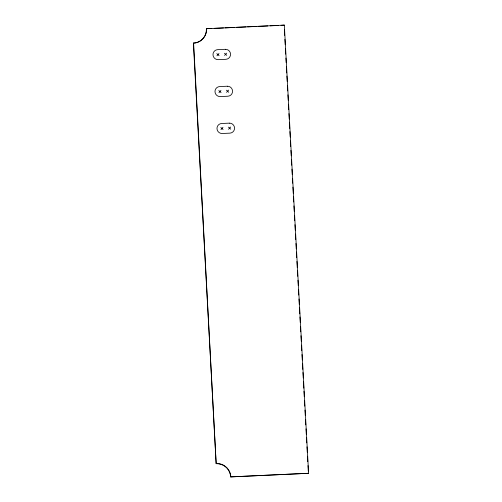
<?xml version="1.0" encoding="UTF-8"?>
<svg xmlns="http://www.w3.org/2000/svg" width="502" height="502" viewBox="0 0 502 502"><rect width="100%" height="100%" fill="white"/><g stroke="black" fill="none" stroke-linecap="round" stroke-linejoin="round"><path stroke-width="0.75" d="M216.933 55.785L218.979 53.513M224.57 55.44L226.615 53.168M218.935 92.707L220.98 90.435M226.571 92.362L228.617 90.09M220.936 129.629L222.976 127.357M228.573 129.29L230.613 127.012M206.385 28.714L284.339 25.1L308.611 473.286L230.656 476.9A13.893 13.73 62.2 0 0 216.161 463.672L193.389 43.178A13.893 13.73 62.2 0 0 206.385 28.714L211.825 28.47M193.389 43.178L193.596 43.072A13.893 13.73 62.2 0 0 206.592 28.601M284.339 25.1L281.02 25.351M216.161 463.672L193.596 43.072M230.656 476.9L308.611 473.286M214.159 28.363L223.49 27.943M225.04 27.874L234.371 27.453M236.706 27.346L246.036 26.926M247.593 26.857L256.917 26.437M258.474 26.368L267.804 25.947M270.139 25.84L278.685 25.458M224.457 53.268L226.735 55.345M216.82 53.607L219.098 55.691M226.452 90.191L228.73 92.268M218.816 90.536L221.093 92.613M228.454 127.113L230.732 129.19M220.817 127.458L223.095 129.535M284.383 29.9L284.684 35.378M284.891 39.288L285.192 44.766M285.4 48.675L285.701 54.153M285.908 58.063L286.165 62.756M286.378 66.666L286.717 72.922M286.887 76.053L287.182 81.525M287.395 85.44L287.69 90.912M287.903 94.822L288.198 100.3M288.412 104.209L288.706 109.687M288.92 113.596L289.215 119.068M289.384 122.199L289.723 128.456M289.892 131.587L290.187 137.059M290.401 140.974L290.696 146.446M290.909 150.355L291.204 155.833M291.417 159.743L291.712 165.221M291.926 169.13L292.22 174.608M292.434 178.517L292.685 183.211M292.898 187.12L293.237 193.377M293.406 196.508L293.701 201.98M293.915 205.895L294.21 211.367M294.423 215.276L294.718 220.754M294.931 224.664L295.226 230.142M295.44 234.051L295.734 239.523M295.948 243.439L296.243 248.91M296.412 252.042L296.713 257.513M296.92 261.429L297.259 267.685M297.429 270.81L297.73 276.288M297.937 280.198L298.238 285.676M298.452 289.585L298.746 295.063M298.96 298.972L299.255 304.444M299.424 307.575L299.763 313.832M299.932 316.963L300.227 322.435M300.441 326.35L300.736 331.822M300.949 335.731L301.244 341.209M301.457 345.119L301.752 350.597M301.966 354.506L302.26 359.978M302.474 363.894L302.769 369.365M302.938 372.497L303.233 377.968M303.446 381.884L303.785 388.14M303.955 391.265L304.25 396.743M304.463 400.652L304.758 406.131M304.971 410.04L305.266 415.518M305.48 419.427L305.774 424.899M305.988 428.815L306.283 434.286M306.452 437.418L306.753 442.889M306.96 446.805L307.262 452.277M307.469 456.186L307.77 461.664M307.977 465.574L308.278 471.052M216.368 463.566A13.893 13.73 62.2 0 1 230.864 476.787M225.323 49.303L217.686 49.648A5.02 4.957 62.2 0 0 212.992 54.875A5.02 4.957 62.2 0 0 218.226 59.65L225.862 59.305A5.02 4.957 62.2 0 0 230.556 54.078A5.02 4.957 62.2 0 0 225.323 49.303M227.324 86.225L219.688 86.57A5.02 4.957 62.2 0 0 214.994 91.797A5.02 4.957 62.2 0 0 220.227 96.572L227.864 96.227A5.02 4.957 62.2 0 0 232.558 91.006A5.02 4.957 62.2 0 0 227.324 86.225M229.32 123.153L221.683 123.492A5.02 4.957 62.2 0 0 216.989 128.719A5.02 4.957 62.2 0 0 222.229 133.494L229.866 133.149A5.02 4.957 62.2 0 0 234.559 127.928A5.02 4.957 62.2 0 0 229.32 123.153"/></g></svg>
